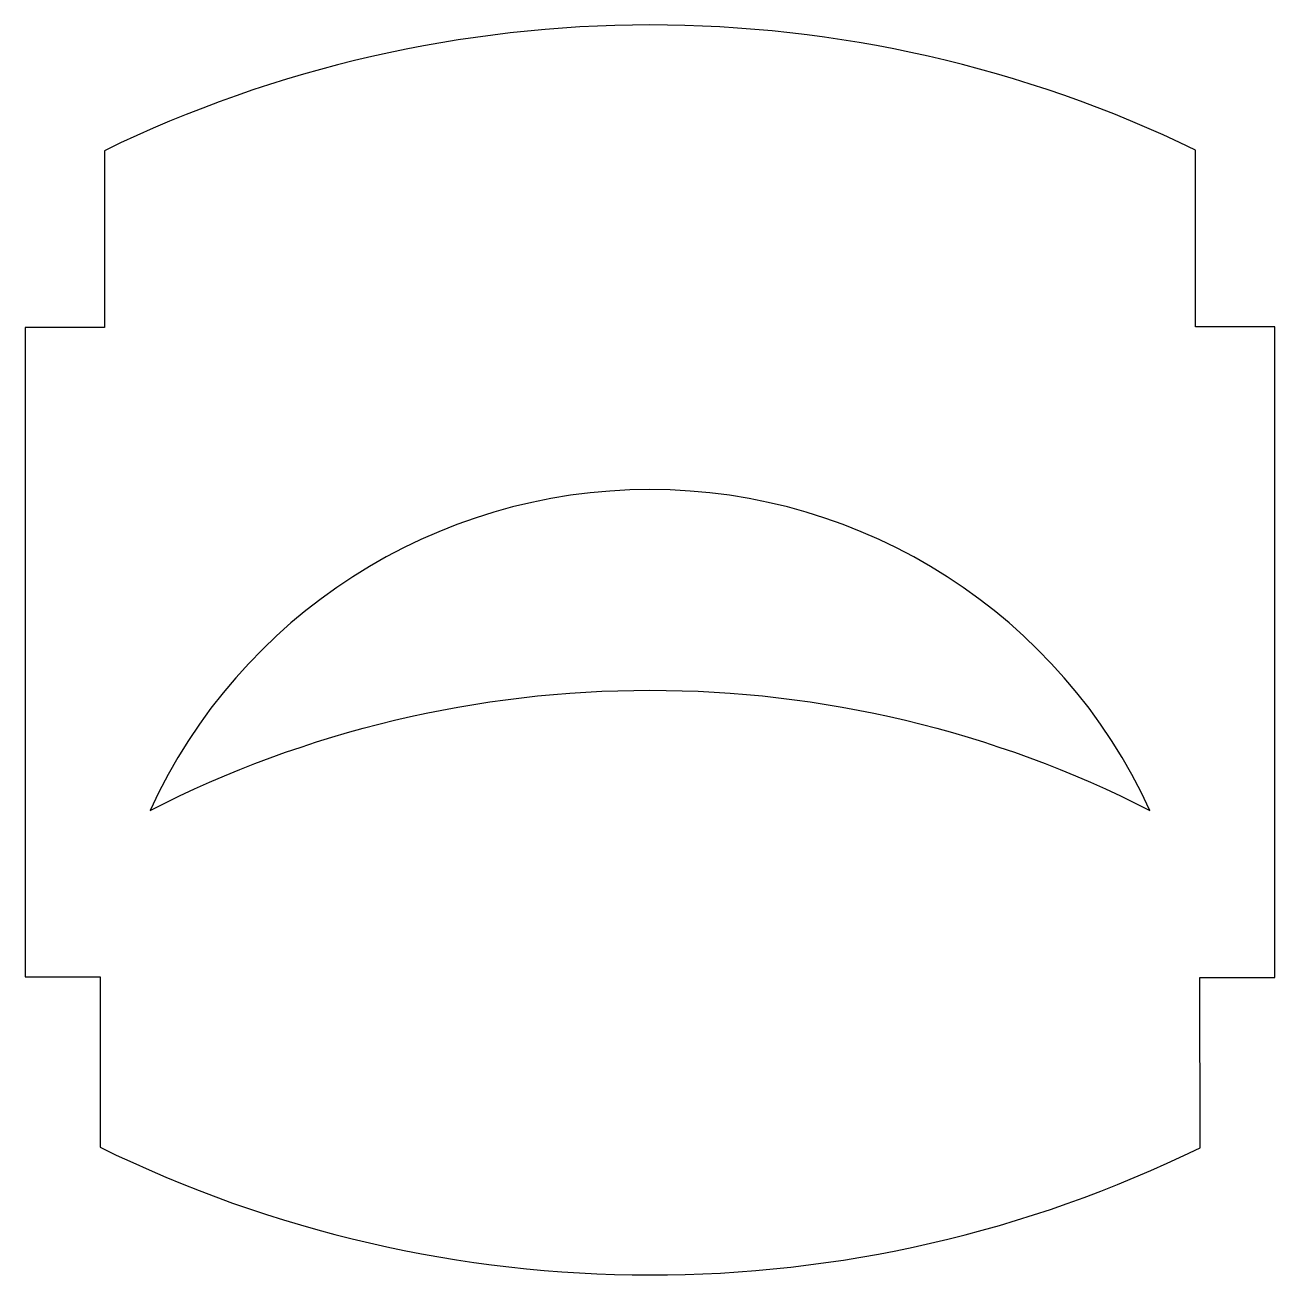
# Model space of a CAD drawing. Header units: millimetres. Extents: x -25 to 25, y -70.5 to -20.5.
import ezdxf

# ---------------------------------------------------------------- set-up
doc = ezdxf.new("R2010")
doc.units = ezdxf.units.MM
doc.layers.get('0').update_dxf_attribs({"linetype": 'CONTINUOUS'})

msp = doc.modelspace()

# ---------------------------------------------------------------- linework, layer by layer
for points in [[(-21.825, -32.598), (-25, -32.598), (-25, -58.568), (-22, -58.568), (-22, -65.383, 0.231823), (22, -65.408), (22, -58.593), (25, -58.593), (25, -32.573), (21.825, -32.573), (21.825, -25.498, 0.229773), (-21.825, -25.523)], [(20, -51.913, 0.641742), (-20, -51.913, -0.240408)]]:
    msp.add_lwpolyline(points, format="xyb", close=True)

doc.saveas('drawing.dxf')
